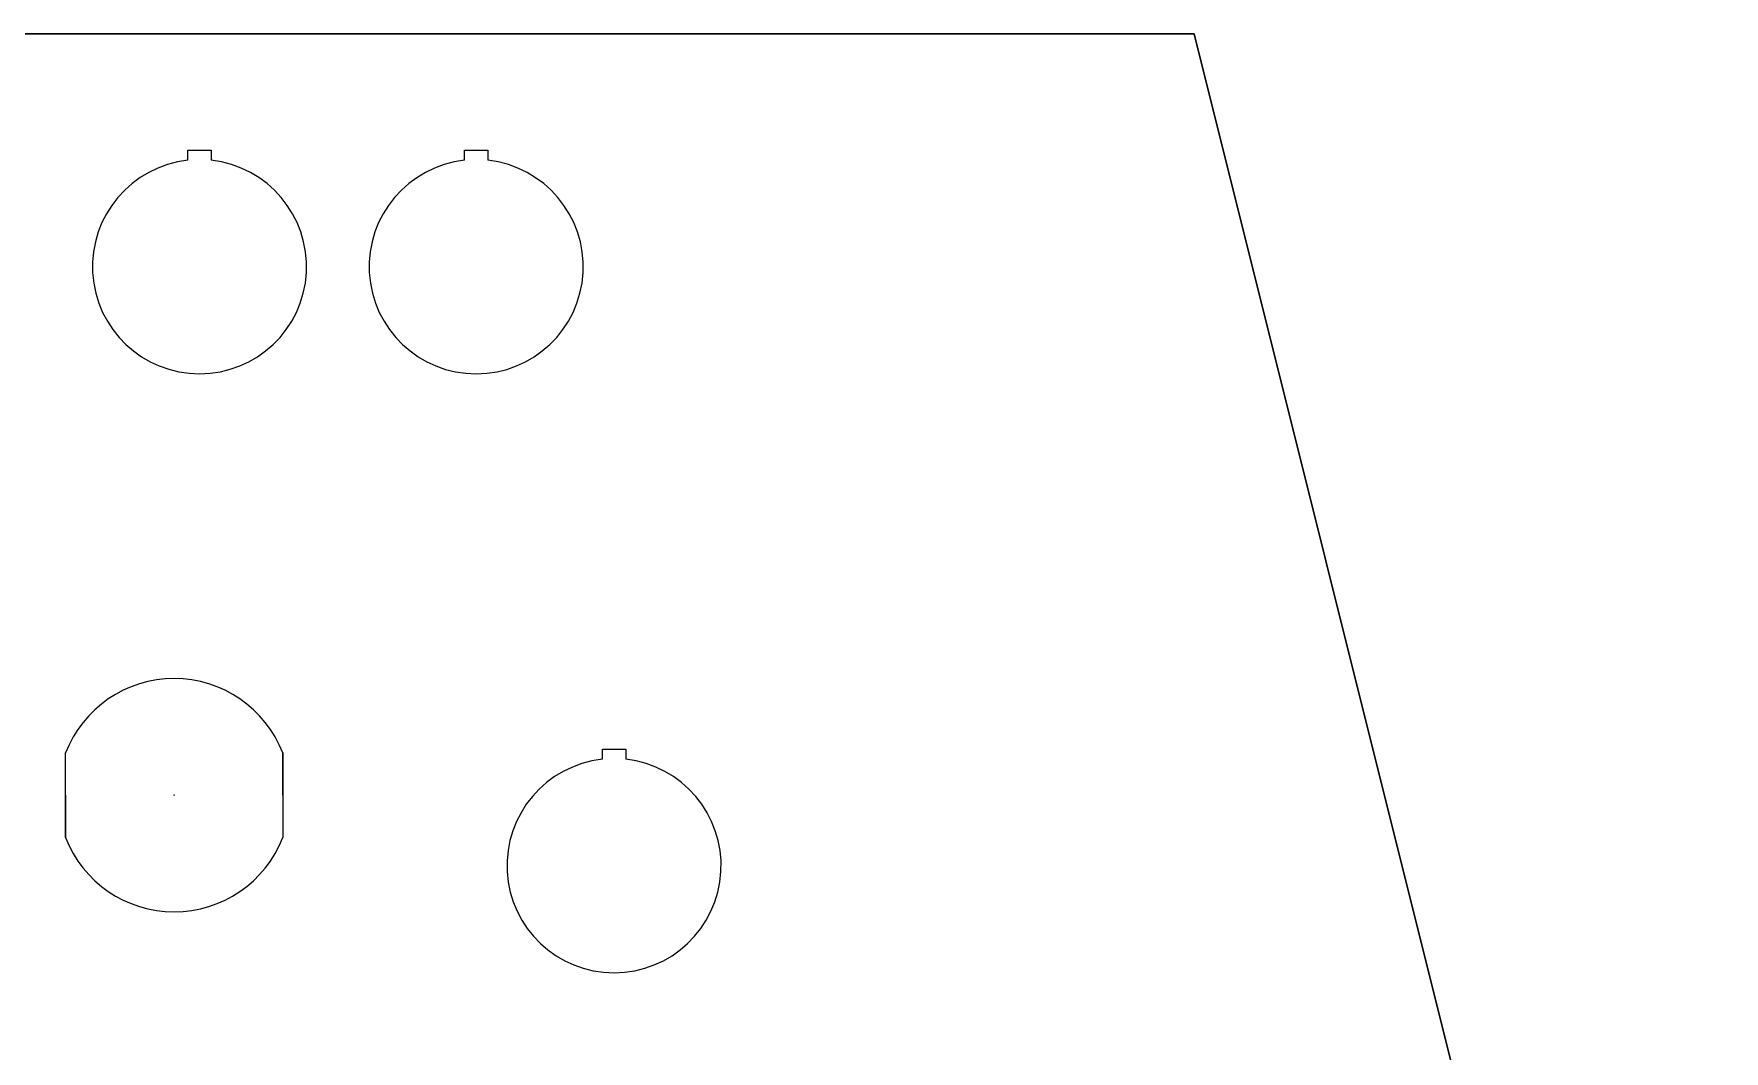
# Model space of a CAD drawing. Extents: x -797 to 828, y -252 to 290.
# Drawn here: x 396.1 to 828.1, y 30.2 to 290.2 of the extents above; entities that cross this region are included whole.
import ezdxf

# ---------------------------------------------------------------- set-up
doc = ezdxf.new("R2010")
doc.units = 0

msp = doc.modelspace()

# ---------------------------------------------------------------- linework, layer by layer
at = {"layer": 'hello_you v6_Sketch1'}
for p, q in [((-662.003, 290.235), (692.663, 290.235)), ((692.663, 290.235), (828.13, -251.631)), ((435.483, 257.901), (435.483, 260.503)), ((435.483, 260.503), (441.443, 260.503)), ((441.443, 260.503), (441.443, 257.901)), ((506.196, 260.501), (512.157, 260.501)), ((506.196, 257.9), (506.196, 260.501)), ((512.157, 260.501), (512.157, 257.9)), ((427.80502, 255.909762), (425.474286, 254.791511)), ((430.25776, 256.809819), (427.80502, 255.909762)), ((432.821192, 257.478344), (430.25776, 256.809819)), ((435.484, 257.902), (432.821192, 257.478344)), ((444.107338, 257.478344), (441.44453, 257.902)), ((446.67077, 256.809819), (444.107338, 257.478344)), ((449.12351, 255.909762), (446.67077, 256.809819)), ((451.454244, 254.791511), (449.12351, 255.909762)), ((498.51702, 255.907762), (496.186286, 254.789511)), ((500.96976, 256.807819), (498.51702, 255.907762)), ((503.533192, 257.476344), (500.96976, 256.807819)), ((506.196, 257.9), (503.533192, 257.476344)), ((514.819338, 257.476344), (512.15653, 257.9)), ((517.38277, 256.807819), (514.819338, 257.476344)), ((519.83551, 255.907762), (517.38277, 256.807819)), ((522.166244, 254.789511), (519.83551, 255.907762)), ((421.224101, 251.953777), (419.32728, 250.260969)), ((423.276875, 253.468404), (421.224101, 251.953777)), ((425.474286, 254.791511), (423.276875, 253.468404)), ((453.651655, 253.468404), (451.454244, 254.791511)), ((455.704429, 251.953777), (453.651655, 253.468404)), ((457.60125, 250.260969), (455.704429, 251.953777)), ((491.936101, 251.951777), (490.03928, 250.258969)), ((493.988875, 253.466404), (491.936101, 251.951777)), ((496.186286, 254.789511), (493.988875, 253.466404)), ((524.363655, 253.466404), (522.166244, 254.789511)), ((526.416429, 251.951777), (524.363655, 253.466404)), ((528.31325, 250.258969), (526.416429, 251.951777)), ((416.046758, 246.394159), (414.685687, 244.246832)), ((417.597727, 248.403317), (416.046758, 246.394159)), ((419.32728, 250.260969), (417.597727, 248.403317)), ((459.330803, 248.403317), (457.60125, 250.260969)), ((460.881772, 246.394159), (459.330803, 248.403317)), ((462.242843, 244.246832), (460.881772, 246.394159)), ((486.758758, 246.392159), (485.397687, 244.244832)), ((488.309727, 248.401317), (486.758758, 246.392159)), ((490.03928, 250.258969), (488.309727, 248.401317)), ((530.042803, 248.401317), (528.31325, 250.258969)), ((531.593772, 246.392159), (530.042803, 248.401317)), ((532.954843, 244.244832), (531.593772, 246.392159)), ((413.52583, 241.974673), (412.578502, 239.591021)), ((414.685687, 244.246832), (413.52583, 241.974673)), ((463.4027, 241.974673), (462.242843, 244.246832)), ((464.350028, 239.591021), (463.4027, 241.974673)), ((484.23783, 241.972673), (483.290502, 239.589021)), ((485.397687, 244.244832), (484.23783, 241.972673)), ((534.1147, 241.972673), (532.954843, 244.244832)), ((535.062028, 239.589021), (534.1147, 241.972673)), ((412.578502, 239.591021), (411.855019, 237.109212)), ((465.073511, 237.109212), (464.350028, 239.591021)), ((483.290502, 239.589021), (482.567019, 237.107212)), ((535.785511, 237.107212), (535.062028, 239.589021)), ((411.366696, 234.542584), (411.124847, 231.904475)), ((411.855019, 237.109212), (411.366696, 234.542584)), ((465.561834, 234.542584), (465.073511, 237.109212)), ((465.803683, 231.904475), (465.561834, 234.542584)), ((482.078696, 234.540584), (481.836847, 231.902475)), ((482.567019, 237.107212), (482.078696, 234.540584)), ((536.273834, 234.540584), (535.785511, 237.107212)), ((536.515683, 231.902475), (536.273834, 234.540584)), ((411.124847, 231.904475), (411.140789, 229.208223)), ((411.140789, 229.208223), (411.418594, 226.526272)), ((465.509936, 226.526272), (465.787741, 229.208223)), ((465.787741, 229.208223), (465.803683, 231.904475)), ((481.836847, 231.902475), (481.852789, 229.206223)), ((481.852789, 229.206223), (482.130594, 226.524272)), ((536.221936, 226.524272), (536.499741, 229.206223)), ((536.499741, 229.206223), (536.515683, 231.902475)), ((411.418594, 226.526272), (411.946323, 223.930196)), ((464.982207, 223.930196), (465.509936, 226.526272)), ((482.130594, 226.524272), (482.658323, 223.928196)), ((535.694207, 223.928196), (536.221936, 226.524272)), ((411.946323, 223.930196), (412.711276, 221.43202)), ((412.711276, 221.43202), (413.700752, 219.04377)), ((463.227778, 219.04377), (464.217254, 221.43202)), ((464.217254, 221.43202), (464.982207, 223.930196)), ((482.658323, 223.928196), (483.423276, 221.43002)), ((483.423276, 221.43002), (484.412752, 219.04177)), ((533.939778, 219.04177), (534.929254, 221.43002)), ((534.929254, 221.43002), (535.694207, 223.928196)), ((413.700752, 219.04377), (414.902051, 216.777471)), ((414.902051, 216.777471), (416.302472, 214.645149)), ((460.626058, 214.645149), (462.026479, 216.777471)), ((462.026479, 216.777471), (463.227778, 219.04377)), ((484.412752, 219.04177), (485.614051, 216.775471)), ((485.614051, 216.775471), (487.014472, 214.643149)), ((531.338058, 214.643149), (532.738479, 216.775471)), ((532.738479, 216.775471), (533.939778, 219.04177)), ((416.302472, 214.645149), (417.889314, 212.658831)), ((417.889314, 212.658831), (419.649877, 210.830542)), ((457.278653, 210.830542), (459.039216, 212.658831)), ((459.039216, 212.658831), (460.626058, 214.645149)), ((487.014472, 214.643149), (488.601314, 212.656831)), ((488.601314, 212.656831), (490.361877, 210.828542)), ((527.990653, 210.828542), (529.751216, 212.656831)), ((529.751216, 212.656831), (531.338058, 214.643149)), ((419.649877, 210.830542), (421.571461, 209.172308)), ((421.571461, 209.172308), (423.641364, 207.696154)), ((423.641364, 207.696154), (425.846886, 206.414108)), ((451.081644, 206.414108), (453.287166, 207.696154)), ((453.287166, 207.696154), (455.357069, 209.172308)), ((455.357069, 209.172308), (457.278653, 210.830542)), ((490.361877, 210.828542), (492.283461, 209.170308)), ((492.283461, 209.170308), (494.353364, 207.694154)), ((494.353364, 207.694154), (496.558886, 206.412108)), ((521.793644, 206.412108), (523.999166, 207.694154)), ((523.999166, 207.694154), (526.069069, 209.170308)), ((526.069069, 209.170308), (527.990653, 210.828542)), ((425.846886, 206.414108), (428.175327, 205.338193)), ((428.175327, 205.338193), (430.613986, 204.480437)), ((430.613986, 204.480437), (433.150162, 203.852865)), ((433.150162, 203.852865), (435.771156, 203.467503)), ((435.771156, 203.467503), (438.464265, 203.336376)), ((438.464265, 203.336376), (441.157374, 203.467503)), ((441.157374, 203.467503), (443.778368, 203.852865)), ((443.778368, 203.852865), (446.314544, 204.480437)), ((446.314544, 204.480437), (448.753203, 205.338193)), ((448.753203, 205.338193), (451.081644, 206.414108)), ((496.558886, 206.412108), (498.887327, 205.336193)), ((498.887327, 205.336193), (501.325986, 204.478437)), ((501.325986, 204.478437), (503.862162, 203.850865)), ((503.862162, 203.850865), (506.483156, 203.465503)), ((506.483156, 203.465503), (509.176265, 203.334376)), ((509.176265, 203.334376), (511.869374, 203.465503)), ((511.869374, 203.465503), (514.490368, 203.850865)), ((514.490368, 203.850865), (517.026544, 204.478437)), ((517.026544, 204.478437), (519.465203, 205.336193)), ((519.465203, 205.336193), (521.793644, 206.412108)), ((429.683877, 125.351136), (427.433687, 125.092304)), ((431.97135, 125.438595), (429.683877, 125.351136)), ((434.258823, 125.351136), (431.97135, 125.438595)), ((436.509013, 125.092304), (434.258823, 125.351136)), ((417.01416, 121.413644), (415.150977, 120.238231)), ((418.961286, 122.449587), (417.01416, 121.413644)), ((420.984578, 123.340741), (418.961286, 122.449587)), ((423.076261, 124.08179), (420.984578, 123.340741)), ((425.228556, 124.667416), (423.076261, 124.08179)), ((427.433687, 125.092304), (425.228556, 124.667416)), ((438.714144, 124.667416), (436.509013, 125.092304)), ((440.866439, 124.08179), (438.714144, 124.667416)), ((442.958122, 123.340741), (440.866439, 124.08179)), ((444.981414, 122.449587), (442.958122, 123.340741)), ((446.92854, 121.413644), (444.981414, 122.449587)), ((448.791723, 120.238231), (446.92854, 121.413644)), ((411.707549, 117.490259), (410.142858, 115.928334)), ((413.379515, 118.928664), (411.707549, 117.490259)), ((415.150977, 120.238231), (413.379515, 118.928664)), ((450.563185, 118.928664), (448.791723, 120.238231)), ((452.235151, 117.490259), (450.563185, 118.928664)), ((453.799842, 115.928334), (452.235151, 117.490259)), ((407.366404, 112.455191), (406.170196, 110.554607)), ((408.693217, 114.248206), (407.366404, 112.455191)), ((410.142858, 115.928334), (408.693217, 114.248206)), ((455.249483, 114.248206), (453.799842, 115.928334)), ((456.576296, 112.455191), (455.249483, 114.248206)), ((457.772504, 110.554607), (456.576296, 112.455191)), ((405.112369, 108.551771), (404.2007, 106.452)), ((406.170196, 110.554607), (405.112369, 108.551771)), ((458.830331, 108.551771), (457.772504, 110.554607)), ((459.742, 106.452), (458.830331, 108.551771)), ((404.201, 95.6363), (404.201, 106.452)), ((459.742, 95.6363), (459.742, 106.452)), ((536.19276, 103.731819), (533.74002, 102.831762)), ((538.756192, 104.400344), (536.19276, 103.731819)), ((541.419, 104.824), (538.756192, 104.400344)), ((541.418, 107.425), (547.378, 107.425)), ((541.418, 104.824), (541.418, 107.425)), ((547.378, 107.425), (547.378, 104.824)), ((550.042338, 104.400344), (547.37953, 104.824)), ((552.60577, 103.731819), (550.042338, 104.400344)), ((555.05851, 102.831762), (552.60577, 103.731819)), ((529.211875, 100.390404), (527.159101, 98.875777)), ((531.409286, 101.713511), (529.211875, 100.390404)), ((533.74002, 102.831762), (531.409286, 101.713511)), ((557.389244, 101.713511), (555.05851, 102.831762)), ((559.586655, 100.390404), (557.389244, 101.713511)), ((561.639429, 98.875777), (559.586655, 100.390404)), ((404.201, 95.6363), (404.201, 84.8201)), ((431.936167, 95.697403), (431.900889, 95.6363)), ((431.900889, 95.6363), (431.936167, 95.575197)), ((432.006722, 95.697403), (431.936167, 95.697403)), ((431.936167, 95.575197), (432.006722, 95.575197)), ((432.042, 95.6363), (432.006722, 95.697403)), ((432.006722, 95.575197), (432.042, 95.6363)), ((432.042, 95.6363), (432.042, 95.6363)), ((459.742, 95.6363), (459.742, 84.8201)), ((523.532727, 95.325317), (521.981758, 93.316159)), ((525.26228, 97.182969), (523.532727, 95.325317)), ((527.159101, 98.875777), (525.26228, 97.182969)), ((563.53625, 97.182969), (561.639429, 98.875777)), ((565.265803, 95.325317), (563.53625, 97.182969)), ((566.816772, 93.316159), (565.265803, 95.325317)), ((520.620687, 91.168832), (519.46083, 88.896673)), ((521.981758, 93.316159), (520.620687, 91.168832)), ((568.177843, 91.168832), (566.816772, 93.316159)), ((569.3377, 88.896673), (568.177843, 91.168832)), ((518.513502, 86.513021), (517.790019, 84.031212)), ((519.46083, 88.896673), (518.513502, 86.513021)), ((570.285028, 86.513021), (569.3377, 88.896673)), ((571.008511, 84.031212), (570.285028, 86.513021)), ((404.2, 84.8201), (405.111669, 82.720329)), ((405.111669, 82.720329), (406.169496, 80.717493)), ((457.771804, 80.717493), (458.829631, 82.720329)), ((458.829631, 82.720329), (459.7413, 84.8201)), ((517.790019, 84.031212), (517.301696, 81.464584)), ((571.496834, 81.464584), (571.008511, 84.031212)), ((406.169496, 80.717493), (407.365704, 78.816909)), ((407.365704, 78.816909), (408.692517, 77.023894)), ((455.248783, 77.023894), (456.575596, 78.816909)), ((456.575596, 78.816909), (457.771804, 80.717493)), ((517.301696, 81.464584), (517.059847, 78.826475)), ((517.059847, 78.826475), (517.075789, 76.130223)), ((571.738683, 78.826475), (571.496834, 81.464584)), ((571.722741, 76.130223), (571.738683, 78.826475)), ((408.692517, 77.023894), (410.142158, 75.343766)), ((410.142158, 75.343766), (411.706849, 73.781841)), ((411.706849, 73.781841), (413.378815, 72.343436)), ((450.562485, 72.343436), (452.234451, 73.781841)), ((452.234451, 73.781841), (453.799142, 75.343766)), ((453.799142, 75.343766), (455.248783, 77.023894)), ((517.075789, 76.130223), (517.353594, 73.448272)), ((517.353594, 73.448272), (517.881323, 70.852196)), ((570.917207, 70.852196), (571.444936, 73.448272)), ((571.444936, 73.448272), (571.722741, 76.130223)), ((413.378815, 72.343436), (415.150277, 71.033869)), ((415.150277, 71.033869), (417.01346, 69.858456)), ((417.01346, 69.858456), (418.960586, 68.822513)), ((444.980714, 68.822513), (446.92784, 69.858456)), ((446.92784, 69.858456), (448.791023, 71.033869)), ((448.791023, 71.033869), (450.562485, 72.343436)), ((517.881323, 70.852196), (518.646276, 68.35402)), ((570.152254, 68.35402), (570.917207, 70.852196)), ((418.960586, 68.822513), (420.983878, 67.931359)), ((420.983878, 67.931359), (423.075561, 67.19031)), ((423.075561, 67.19031), (425.227856, 66.604684)), ((425.227856, 66.604684), (427.432987, 66.179796)), ((427.432987, 66.179796), (429.683177, 65.920964)), ((429.683177, 65.920964), (431.97065, 65.833505)), ((431.97065, 65.833505), (434.258123, 65.920964)), ((434.258123, 65.920964), (436.508313, 66.179796)), ((436.508313, 66.179796), (438.713444, 66.604684)), ((438.713444, 66.604684), (440.865739, 67.19031)), ((440.865739, 67.19031), (442.957422, 67.931359)), ((442.957422, 67.931359), (444.980714, 68.822513)), ((518.646276, 68.35402), (519.635752, 65.96577)), ((519.635752, 65.96577), (520.837051, 63.699471)), ((567.961479, 63.699471), (569.162778, 65.96577)), ((569.162778, 65.96577), (570.152254, 68.35402)), ((520.837051, 63.699471), (522.237472, 61.567149)), ((522.237472, 61.567149), (523.824314, 59.580831)), ((564.974216, 59.580831), (566.561058, 61.567149)), ((566.561058, 61.567149), (567.961479, 63.699471)), ((523.824314, 59.580831), (525.584877, 57.752542)), ((525.584877, 57.752542), (527.506461, 56.094308)), ((561.292069, 56.094308), (563.213653, 57.752542)), ((563.213653, 57.752542), (564.974216, 59.580831)), ((527.506461, 56.094308), (529.576364, 54.618154)), ((529.576364, 54.618154), (531.781886, 53.336108)), ((531.781886, 53.336108), (534.110327, 52.260193)), ((534.110327, 52.260193), (536.548986, 51.402437)), ((552.249544, 51.402437), (554.688203, 52.260193)), ((554.688203, 52.260193), (557.016644, 53.336108)), ((557.016644, 53.336108), (559.222166, 54.618154)), ((559.222166, 54.618154), (561.292069, 56.094308)), ((536.548986, 51.402437), (539.085162, 50.774865)), ((539.085162, 50.774865), (541.706156, 50.389503)), ((541.706156, 50.389503), (544.399265, 50.258376)), ((544.399265, 50.258376), (547.092374, 50.389503)), ((547.092374, 50.389503), (549.713368, 50.774865)), ((549.713368, 50.774865), (552.249544, 51.402437))]:
    msp.add_line(p, q, dxfattribs=at)
at = {"layer": 'hello_you v6_Sketch4'}
for p, q in [((692.663, 290.235), (-662.003, 290.235)), ((828.13, -251.632), (692.663, 290.234)), ((435.483, 260.503), (441.443, 260.503)), ((435.483, 257.901), (435.483, 260.503)), ((441.443, 260.503), (441.443, 257.901)), ((506.196, 260.501), (512.157, 260.501)), ((506.196, 257.9), (506.196, 260.501)), ((512.157, 260.501), (512.157, 257.9)), ((427.80502, 255.909762), (425.474286, 254.791511)), ((430.25776, 256.809819), (427.80502, 255.909762)), ((432.821192, 257.478344), (430.25776, 256.809819)), ((435.484, 257.902), (432.821192, 257.478344)), ((444.107338, 257.478344), (441.44453, 257.902)), ((446.67077, 256.809819), (444.107338, 257.478344)), ((449.12351, 255.909762), (446.67077, 256.809819)), ((451.454244, 254.791511), (449.12351, 255.909762)), ((498.51702, 255.907762), (496.186286, 254.789511)), ((500.96976, 256.807819), (498.51702, 255.907762)), ((503.533192, 257.476344), (500.96976, 256.807819)), ((506.196, 257.9), (503.533192, 257.476344)), ((514.819338, 257.476344), (512.15653, 257.9)), ((517.38277, 256.807819), (514.819338, 257.476344)), ((519.83551, 255.907762), (517.38277, 256.807819)), ((522.166244, 254.789511), (519.83551, 255.907762)), ((421.224101, 251.953777), (419.32728, 250.260969)), ((423.276875, 253.468404), (421.224101, 251.953777)), ((425.474286, 254.791511), (423.276875, 253.468404)), ((453.651655, 253.468404), (451.454244, 254.791511)), ((455.704429, 251.953777), (453.651655, 253.468404)), ((457.60125, 250.260969), (455.704429, 251.953777)), ((491.936101, 251.951777), (490.03928, 250.258969)), ((493.988875, 253.466404), (491.936101, 251.951777)), ((496.186286, 254.789511), (493.988875, 253.466404)), ((524.363655, 253.466404), (522.166244, 254.789511)), ((526.416429, 251.951777), (524.363655, 253.466404)), ((528.31325, 250.258969), (526.416429, 251.951777)), ((416.046758, 246.394159), (414.685687, 244.246832)), ((417.597727, 248.403317), (416.046758, 246.394159)), ((419.32728, 250.260969), (417.597727, 248.403317)), ((459.330803, 248.403317), (457.60125, 250.260969)), ((460.881772, 246.394159), (459.330803, 248.403317)), ((462.242843, 244.246832), (460.881772, 246.394159)), ((486.758758, 246.392159), (485.397687, 244.244832)), ((488.309727, 248.401317), (486.758758, 246.392159)), ((490.03928, 250.258969), (488.309727, 248.401317)), ((530.042803, 248.401317), (528.31325, 250.258969)), ((531.593772, 246.392159), (530.042803, 248.401317)), ((532.954843, 244.244832), (531.593772, 246.392159)), ((413.52583, 241.974673), (412.578502, 239.591021)), ((414.685687, 244.246832), (413.52583, 241.974673)), ((463.4027, 241.974673), (462.242843, 244.246832)), ((464.350028, 239.591021), (463.4027, 241.974673)), ((484.23783, 241.972673), (483.290502, 239.589021)), ((485.397687, 244.244832), (484.23783, 241.972673)), ((534.1147, 241.972673), (532.954843, 244.244832)), ((535.062028, 239.589021), (534.1147, 241.972673)), ((412.578502, 239.591021), (411.855019, 237.109212)), ((465.073511, 237.109212), (464.350028, 239.591021)), ((483.290502, 239.589021), (482.567019, 237.107212)), ((535.785511, 237.107212), (535.062028, 239.589021)), ((411.366696, 234.542584), (411.124847, 231.904475)), ((411.855019, 237.109212), (411.366696, 234.542584)), ((465.561834, 234.542584), (465.073511, 237.109212)), ((465.803683, 231.904475), (465.561834, 234.542584)), ((482.078696, 234.540584), (481.836847, 231.902475)), ((482.567019, 237.107212), (482.078696, 234.540584)), ((536.273834, 234.540584), (535.785511, 237.107212)), ((536.515683, 231.902475), (536.273834, 234.540584)), ((411.124847, 231.904475), (411.140789, 229.208223)), ((411.140789, 229.208223), (411.418594, 226.526272)), ((465.509936, 226.526272), (465.787741, 229.208223)), ((465.787741, 229.208223), (465.803683, 231.904475)), ((481.836847, 231.902475), (481.852789, 229.206223)), ((481.852789, 229.206223), (482.130594, 226.524272)), ((536.221936, 226.524272), (536.499741, 229.206223)), ((536.499741, 229.206223), (536.515683, 231.902475)), ((411.418594, 226.526272), (411.946323, 223.930196)), ((464.982207, 223.930196), (465.509936, 226.526272)), ((482.130594, 226.524272), (482.658323, 223.928196)), ((535.694207, 223.928196), (536.221936, 226.524272)), ((411.946323, 223.930196), (412.711276, 221.43202)), ((412.711276, 221.43202), (413.700752, 219.04377)), ((463.227778, 219.04377), (464.217254, 221.43202)), ((464.217254, 221.43202), (464.982207, 223.930196)), ((482.658323, 223.928196), (483.423276, 221.43002)), ((483.423276, 221.43002), (484.412752, 219.04177)), ((533.939778, 219.04177), (534.929254, 221.43002)), ((534.929254, 221.43002), (535.694207, 223.928196)), ((413.700752, 219.04377), (414.902051, 216.777471)), ((414.902051, 216.777471), (416.302472, 214.645149)), ((460.626058, 214.645149), (462.026479, 216.777471)), ((462.026479, 216.777471), (463.227778, 219.04377)), ((484.412752, 219.04177), (485.614051, 216.775471)), ((485.614051, 216.775471), (487.014472, 214.643149)), ((531.338058, 214.643149), (532.738479, 216.775471)), ((532.738479, 216.775471), (533.939778, 219.04177)), ((416.302472, 214.645149), (417.889314, 212.658831)), ((417.889314, 212.658831), (419.649877, 210.830542)), ((457.278653, 210.830542), (459.039216, 212.658831)), ((459.039216, 212.658831), (460.626058, 214.645149)), ((487.014472, 214.643149), (488.601314, 212.656831)), ((488.601314, 212.656831), (490.361877, 210.828542)), ((527.990653, 210.828542), (529.751216, 212.656831)), ((529.751216, 212.656831), (531.338058, 214.643149)), ((419.649877, 210.830542), (421.571461, 209.172308)), ((421.571461, 209.172308), (423.641364, 207.696154)), ((423.641364, 207.696154), (425.846886, 206.414108)), ((451.081644, 206.414108), (453.287166, 207.696154)), ((453.287166, 207.696154), (455.357069, 209.172308)), ((455.357069, 209.172308), (457.278653, 210.830542)), ((490.361877, 210.828542), (492.283461, 209.170308)), ((492.283461, 209.170308), (494.353364, 207.694154)), ((494.353364, 207.694154), (496.558886, 206.412108)), ((521.793644, 206.412108), (523.999166, 207.694154)), ((523.999166, 207.694154), (526.069069, 209.170308)), ((526.069069, 209.170308), (527.990653, 210.828542)), ((425.846886, 206.414108), (428.175327, 205.338193)), ((428.175327, 205.338193), (430.613986, 204.480437)), ((430.613986, 204.480437), (433.150162, 203.852865)), ((433.150162, 203.852865), (435.771156, 203.467503)), ((435.771156, 203.467503), (438.464265, 203.336376)), ((438.464265, 203.336376), (441.157374, 203.467503)), ((441.157374, 203.467503), (443.778368, 203.852865)), ((443.778368, 203.852865), (446.314544, 204.480437)), ((446.314544, 204.480437), (448.753203, 205.338193)), ((448.753203, 205.338193), (451.081644, 206.414108)), ((496.558886, 206.412108), (498.887327, 205.336193)), ((498.887327, 205.336193), (501.325986, 204.478437)), ((501.325986, 204.478437), (503.862162, 203.850865)), ((503.862162, 203.850865), (506.483156, 203.465503)), ((506.483156, 203.465503), (509.176265, 203.334376)), ((509.176265, 203.334376), (511.869374, 203.465503)), ((511.869374, 203.465503), (514.490368, 203.850865)), ((514.490368, 203.850865), (517.026544, 204.478437)), ((517.026544, 204.478437), (519.465203, 205.336193)), ((519.465203, 205.336193), (521.793644, 206.412108)), ((429.683877, 125.351136), (427.433687, 125.092304)), ((431.97135, 125.438595), (429.683877, 125.351136)), ((434.258823, 125.351136), (431.97135, 125.438595)), ((436.509013, 125.092304), (434.258823, 125.351136)), ((417.01416, 121.413644), (415.150977, 120.238231)), ((418.961286, 122.449587), (417.01416, 121.413644)), ((420.984578, 123.340741), (418.961286, 122.449587)), ((423.076261, 124.08179), (420.984578, 123.340741)), ((425.228556, 124.667416), (423.076261, 124.08179)), ((427.433687, 125.092304), (425.228556, 124.667416)), ((438.714144, 124.667416), (436.509013, 125.092304)), ((440.866439, 124.08179), (438.714144, 124.667416)), ((442.958122, 123.340741), (440.866439, 124.08179)), ((444.981414, 122.449587), (442.958122, 123.340741)), ((446.92854, 121.413644), (444.981414, 122.449587)), ((448.791723, 120.238231), (446.92854, 121.413644)), ((411.707549, 117.490259), (410.142858, 115.928334)), ((413.379515, 118.928664), (411.707549, 117.490259)), ((415.150977, 120.238231), (413.379515, 118.928664)), ((450.563185, 118.928664), (448.791723, 120.238231)), ((452.235151, 117.490259), (450.563185, 118.928664)), ((453.799842, 115.928334), (452.235151, 117.490259)), ((407.366404, 112.455191), (406.170196, 110.554607)), ((408.693217, 114.248206), (407.366404, 112.455191)), ((410.142858, 115.928334), (408.693217, 114.248206)), ((455.249483, 114.248206), (453.799842, 115.928334)), ((456.576296, 112.455191), (455.249483, 114.248206)), ((457.772504, 110.554607), (456.576296, 112.455191)), ((405.112369, 108.551771), (404.2007, 106.452)), ((406.170196, 110.554607), (405.112369, 108.551771)), ((458.830331, 108.551771), (457.772504, 110.554607)), ((459.742, 106.452), (458.830331, 108.551771)), ((404.201, 84.8201), (404.201, 106.452)), ((459.742, 106.452), (459.742, 84.8201)), ((536.19276, 103.731819), (533.74002, 102.831762)), ((538.756192, 104.400344), (536.19276, 103.731819)), ((541.419, 104.824), (538.756192, 104.400344)), ((541.418, 104.824), (541.418, 107.425)), ((541.418, 107.425), (547.378, 107.425)), ((547.378, 107.425), (547.378, 104.824)), ((550.042338, 104.400344), (547.37953, 104.824)), ((552.60577, 103.731819), (550.042338, 104.400344)), ((555.05851, 102.831762), (552.60577, 103.731819)), ((529.211875, 100.390404), (527.159101, 98.875777)), ((531.409286, 101.713511), (529.211875, 100.390404)), ((533.74002, 102.831762), (531.409286, 101.713511)), ((557.389244, 101.713511), (555.05851, 102.831762)), ((559.586655, 100.390404), (557.389244, 101.713511)), ((561.639429, 98.875777), (559.586655, 100.390404)), ((523.532727, 95.325317), (521.981758, 93.316159)), ((525.26228, 97.182969), (523.532727, 95.325317)), ((527.159101, 98.875777), (525.26228, 97.182969)), ((563.53625, 97.182969), (561.639429, 98.875777)), ((565.265803, 95.325317), (563.53625, 97.182969)), ((566.816772, 93.316159), (565.265803, 95.325317)), ((520.620687, 91.168832), (519.46083, 88.896673)), ((521.981758, 93.316159), (520.620687, 91.168832)), ((568.177843, 91.168832), (566.816772, 93.316159)), ((569.3377, 88.896673), (568.177843, 91.168832)), ((518.513502, 86.513021), (517.790019, 84.031212)), ((519.46083, 88.896673), (518.513502, 86.513021)), ((570.285028, 86.513021), (569.3377, 88.896673)), ((571.008511, 84.031212), (570.285028, 86.513021)), ((404.2, 84.8201), (405.111669, 82.720329)), ((405.111669, 82.720329), (406.169496, 80.717493)), ((457.771804, 80.717493), (458.829631, 82.720329)), ((458.829631, 82.720329), (459.7413, 84.8201)), ((517.790019, 84.031212), (517.301696, 81.464584)), ((571.496834, 81.464584), (571.008511, 84.031212)), ((406.169496, 80.717493), (407.365704, 78.816909)), ((407.365704, 78.816909), (408.692517, 77.023894)), ((455.248783, 77.023894), (456.575596, 78.816909)), ((456.575596, 78.816909), (457.771804, 80.717493)), ((517.301696, 81.464584), (517.059847, 78.826475)), ((517.059847, 78.826475), (517.075789, 76.130223)), ((571.738683, 78.826475), (571.496834, 81.464584)), ((571.722741, 76.130223), (571.738683, 78.826475)), ((408.692517, 77.023894), (410.142158, 75.343766)), ((410.142158, 75.343766), (411.706849, 73.781841)), ((411.706849, 73.781841), (413.378815, 72.343436)), ((450.562485, 72.343436), (452.234451, 73.781841)), ((452.234451, 73.781841), (453.799142, 75.343766)), ((453.799142, 75.343766), (455.248783, 77.023894)), ((517.075789, 76.130223), (517.353594, 73.448272)), ((517.353594, 73.448272), (517.881323, 70.852196)), ((570.917207, 70.852196), (571.444936, 73.448272)), ((571.444936, 73.448272), (571.722741, 76.130223)), ((413.378815, 72.343436), (415.150277, 71.033869)), ((415.150277, 71.033869), (417.01346, 69.858456)), ((417.01346, 69.858456), (418.960586, 68.822513)), ((444.980714, 68.822513), (446.92784, 69.858456)), ((446.92784, 69.858456), (448.791023, 71.033869)), ((448.791023, 71.033869), (450.562485, 72.343436)), ((517.881323, 70.852196), (518.646276, 68.35402)), ((570.152254, 68.35402), (570.917207, 70.852196)), ((418.960586, 68.822513), (420.983878, 67.931359)), ((420.983878, 67.931359), (423.075561, 67.19031)), ((423.075561, 67.19031), (425.227856, 66.604684)), ((425.227856, 66.604684), (427.432987, 66.179796)), ((427.432987, 66.179796), (429.683177, 65.920964)), ((429.683177, 65.920964), (431.97065, 65.833505)), ((431.97065, 65.833505), (434.258123, 65.920964)), ((434.258123, 65.920964), (436.508313, 66.179796)), ((436.508313, 66.179796), (438.713444, 66.604684)), ((438.713444, 66.604684), (440.865739, 67.19031)), ((440.865739, 67.19031), (442.957422, 67.931359)), ((442.957422, 67.931359), (444.980714, 68.822513)), ((518.646276, 68.35402), (519.635752, 65.96577)), ((519.635752, 65.96577), (520.837051, 63.699471)), ((567.961479, 63.699471), (569.162778, 65.96577)), ((569.162778, 65.96577), (570.152254, 68.35402)), ((520.837051, 63.699471), (522.237472, 61.567149)), ((522.237472, 61.567149), (523.824314, 59.580831)), ((564.974216, 59.580831), (566.561058, 61.567149)), ((566.561058, 61.567149), (567.961479, 63.699471)), ((523.824314, 59.580831), (525.584877, 57.752542)), ((525.584877, 57.752542), (527.506461, 56.094308)), ((561.292069, 56.094308), (563.213653, 57.752542)), ((563.213653, 57.752542), (564.974216, 59.580831)), ((527.506461, 56.094308), (529.576364, 54.618154)), ((529.576364, 54.618154), (531.781886, 53.336108)), ((531.781886, 53.336108), (534.110327, 52.260193)), ((534.110327, 52.260193), (536.548986, 51.402437)), ((552.249544, 51.402437), (554.688203, 52.260193)), ((554.688203, 52.260193), (557.016644, 53.336108)), ((557.016644, 53.336108), (559.222166, 54.618154)), ((559.222166, 54.618154), (561.292069, 56.094308)), ((536.548986, 51.402437), (539.085162, 50.774865)), ((539.085162, 50.774865), (541.706156, 50.389503)), ((541.706156, 50.389503), (544.399265, 50.258376)), ((544.399265, 50.258376), (547.092374, 50.389503)), ((547.092374, 50.389503), (549.713368, 50.774865)), ((549.713368, 50.774865), (552.249544, 51.402437))]:
    msp.add_line(p, q, dxfattribs=at)

doc.saveas('drawing.dxf')
